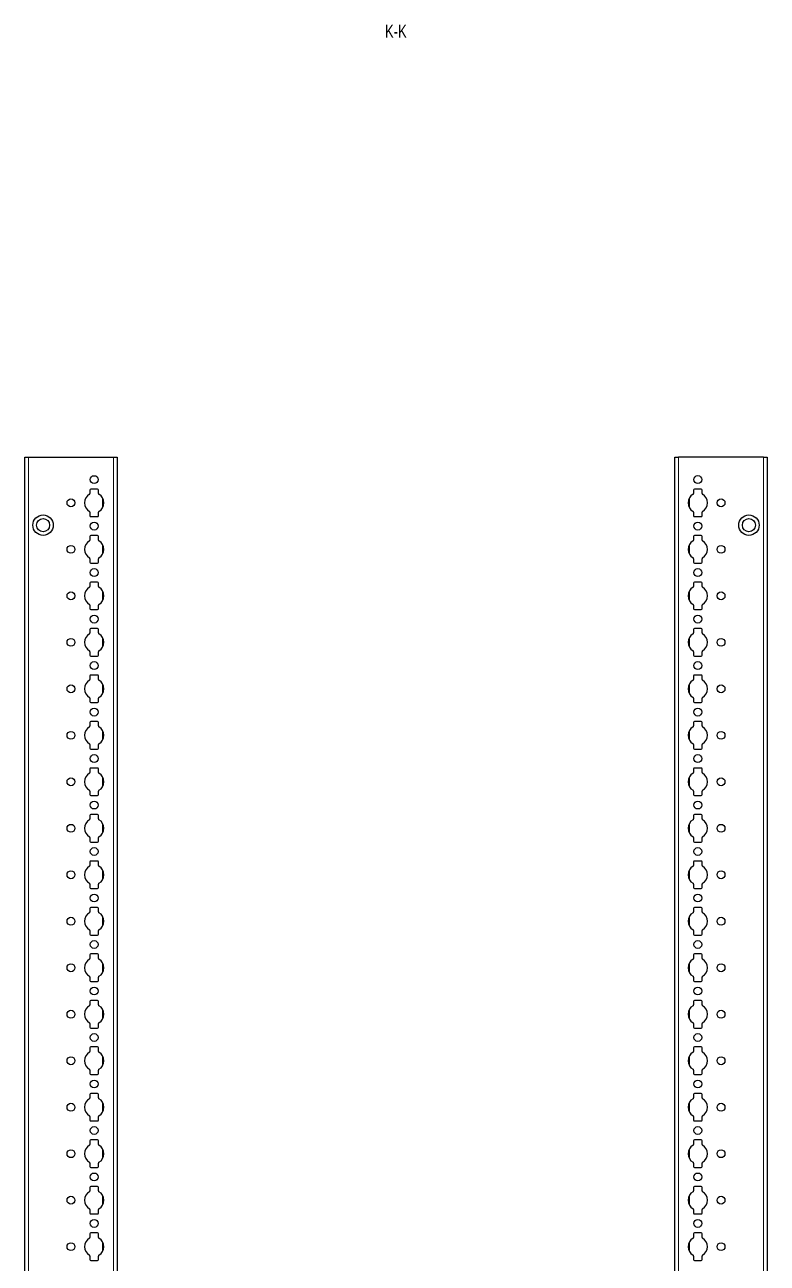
# Model space of a CAD drawing. Header units: millimetres. Extents: x -199 to 3161, y -2447 to 1507.
# Drawn here: x 2762 to 3161, y -186 to 480 of the extents above; entities that cross this region are included whole.
import ezdxf

# ---------------------------------------------------------------- set-up
doc = ezdxf.new("R2010")
doc.units = ezdxf.units.MM
doc.layers.add('FORMAT', color=7, linetype='Continuous')
doc.styles.add('SLDTEXTSTYLE0', font='TXT', dxfattribs={"width": 0.75})

msp = doc.modelspace()

# ---------------------------------------------------------------- linework, layer by layer
at = {"color": 7, "linetype": 'Continuous', "lineweight": 25}
for p, q in [((2761.56, -851.79), (2761.56, 247.21)), ((2761.56, 247.21), (2763.56, 247.21)), ((2763.56, 247.21), (2809.26, 247.21)), ((2809.26, 247.21), (2811.26, 247.21)), ((2811.26, 247.21), (2811.26, -851.79)), ((3111.26, -851.79), (3111.26, 247.21)), ((3111.26, 247.21), (3113.26, 247.21)), ((3158.96, 247.21), (3113.26, 247.21)), ((3158.96, 247.21), (3160.96, 247.21)), ((3160.96, 247.21), (3160.96, -851.79)), ((2796.61, 229.61), (2796.61, 227.73)), ((2800.71, 230.11), (2797.11, 230.11)), ((2801.21, 227.73), (2801.21, 229.61)), ((3121.31, 229.61), (3121.31, 227.73)), ((3125.41, 230.11), (3121.81, 230.11)), ((3125.91, 227.73), (3125.91, 229.61)), ((2796.61, 217.68), (2796.61, 215.81)), ((2797.11, 215.31), (2800.71, 215.31)), ((2801.21, 215.81), (2801.21, 217.68)), ((3121.31, 217.68), (3121.31, 215.81)), ((3121.81, 215.31), (3125.41, 215.31)), ((3125.91, 215.81), (3125.91, 217.68)), ((2796.61, 204.61), (2796.61, 202.73)), ((2800.71, 205.11), (2797.11, 205.11)), ((2801.21, 202.73), (2801.21, 204.61)), ((3121.31, 204.61), (3121.31, 202.73)), ((3125.41, 205.11), (3121.81, 205.11)), ((3125.91, 202.73), (3125.91, 204.61)), ((2796.61, 192.68), (2796.61, 190.81)), ((2797.11, 190.31), (2800.71, 190.31)), ((2801.21, 190.81), (2801.21, 192.68)), ((3121.31, 192.68), (3121.31, 190.81)), ((3121.81, 190.31), (3125.41, 190.31)), ((3125.91, 190.81), (3125.91, 192.68)), ((2800.71, 180.11), (2797.11, 180.11)), ((3125.41, 180.11), (3121.81, 180.11)), ((2796.61, 179.61), (2796.61, 177.73)), ((2801.21, 177.73), (2801.21, 179.61)), ((3121.31, 179.61), (3121.31, 177.73)), ((3125.91, 177.73), (3125.91, 179.61)), ((2796.61, 167.68), (2796.61, 165.81)), ((2801.21, 165.81), (2801.21, 167.68)), ((3121.31, 167.68), (3121.31, 165.81)), ((3125.91, 165.81), (3125.91, 167.68)), ((2797.11, 165.31), (2800.71, 165.31)), ((3121.81, 165.31), (3125.41, 165.31)), ((2796.61, 154.61), (2796.61, 152.73)), ((2800.71, 155.11), (2797.11, 155.11)), ((2801.21, 152.73), (2801.21, 154.61)), ((3121.31, 154.61), (3121.31, 152.73)), ((3125.41, 155.11), (3121.81, 155.11)), ((3125.91, 152.73), (3125.91, 154.61)), ((2796.61, 142.68), (2796.61, 140.81)), ((2797.11, 140.31), (2800.71, 140.31)), ((2801.21, 140.81), (2801.21, 142.68)), ((3121.31, 142.68), (3121.31, 140.81)), ((3121.81, 140.31), (3125.41, 140.31)), ((3125.91, 140.81), (3125.91, 142.68)), ((2796.61, 129.61), (2796.61, 127.73)), ((2800.71, 130.11), (2797.11, 130.11)), ((2801.21, 127.73), (2801.21, 129.61)), ((3121.31, 129.61), (3121.31, 127.73)), ((3125.41, 130.11), (3121.81, 130.11)), ((3125.91, 127.73), (3125.91, 129.61)), ((2796.61, 117.68), (2796.61, 115.81)), ((2797.11, 115.31), (2800.71, 115.31)), ((2801.21, 115.81), (2801.21, 117.68)), ((3121.31, 117.68), (3121.31, 115.81)), ((3121.81, 115.31), (3125.41, 115.31)), ((3125.91, 115.81), (3125.91, 117.68)), ((2796.61, 104.61), (2796.61, 102.73)), ((2800.71, 105.11), (2797.11, 105.11)), ((2801.21, 102.73), (2801.21, 104.61)), ((3121.31, 104.61), (3121.31, 102.73)), ((3125.41, 105.11), (3121.81, 105.11)), ((3125.91, 102.73), (3125.91, 104.61)), ((2796.61, 92.68), (2796.61, 90.81)), ((2797.11, 90.31), (2800.71, 90.31)), ((2801.21, 90.81), (2801.21, 92.68)), ((3121.31, 92.68), (3121.31, 90.81)), ((3121.81, 90.31), (3125.41, 90.31)), ((3125.91, 90.81), (3125.91, 92.68)), ((2800.71, 80.11), (2797.11, 80.11)), ((3125.41, 80.11), (3121.81, 80.11)), ((2796.61, 79.61), (2796.61, 77.73)), ((2801.21, 77.73), (2801.21, 79.61)), ((3121.31, 79.61), (3121.31, 77.73)), ((3125.91, 77.73), (3125.91, 79.61)), ((2796.61, 67.68), (2796.61, 65.81)), ((2801.21, 65.81), (2801.21, 67.68)), ((3121.31, 67.68), (3121.31, 65.81)), ((3125.91, 65.81), (3125.91, 67.68)), ((2797.11, 65.31), (2800.71, 65.31)), ((3121.81, 65.31), (3125.41, 65.31)), ((2796.61, 54.61), (2796.61, 52.73)), ((2800.71, 55.11), (2797.11, 55.11)), ((2801.21, 52.73), (2801.21, 54.61)), ((3121.31, 54.61), (3121.31, 52.73)), ((3125.41, 55.11), (3121.81, 55.11)), ((3125.91, 52.73), (3125.91, 54.61)), ((2796.61, 42.68), (2796.61, 40.81)), ((2797.11, 40.31), (2800.71, 40.31)), ((2801.21, 40.81), (2801.21, 42.68)), ((3121.31, 42.68), (3121.31, 40.81)), ((3121.81, 40.31), (3125.41, 40.31)), ((3125.91, 40.81), (3125.91, 42.68)), ((2796.61, 29.61), (2796.61, 27.73)), ((2800.71, 30.11), (2797.11, 30.11)), ((2801.21, 27.73), (2801.21, 29.61)), ((3121.31, 29.61), (3121.31, 27.73)), ((3125.41, 30.11), (3121.81, 30.11)), ((3125.91, 27.73), (3125.91, 29.61)), ((2796.61, 17.68), (2796.61, 15.81)), ((2797.11, 15.31), (2800.71, 15.31)), ((2801.21, 15.81), (2801.21, 17.68)), ((3121.31, 17.68), (3121.31, 15.81)), ((3121.81, 15.31), (3125.41, 15.31)), ((3125.91, 15.81), (3125.91, 17.68)), ((2796.61, 4.61), (2796.61, 2.73)), ((2800.71, 5.11), (2797.11, 5.11)), ((2801.21, 2.73), (2801.21, 4.61)), ((3121.31, 4.61), (3121.31, 2.73)), ((3125.41, 5.11), (3121.81, 5.11)), ((3125.91, 2.73), (3125.91, 4.61)), ((2796.61, -7.32), (2796.61, -9.19)), ((2797.11, -9.69), (2800.71, -9.69)), ((2801.21, -9.19), (2801.21, -7.32)), ((3121.31, -7.32), (3121.31, -9.19)), ((3121.81, -9.69), (3125.41, -9.69)), ((3125.91, -9.19), (3125.91, -7.32)), ((2800.71, -19.89), (2797.11, -19.89)), ((3125.41, -19.89), (3121.81, -19.89)), ((2796.61, -20.39), (2796.61, -22.27)), ((2801.21, -22.27), (2801.21, -20.39)), ((3121.31, -20.39), (3121.31, -22.27)), ((3125.91, -22.27), (3125.91, -20.39)), ((2796.61, -32.32), (2796.61, -34.19)), ((2801.21, -34.19), (2801.21, -32.32)), ((3121.31, -32.32), (3121.31, -34.19)), ((3125.91, -34.19), (3125.91, -32.32)), ((2797.11, -34.69), (2800.71, -34.69)), ((3121.81, -34.69), (3125.41, -34.69)), ((2796.61, -45.39), (2796.61, -47.27)), ((2800.71, -44.89), (2797.11, -44.89)), ((2801.21, -47.27), (2801.21, -45.39)), ((3121.31, -45.39), (3121.31, -47.27)), ((3125.41, -44.89), (3121.81, -44.89)), ((3125.91, -47.27), (3125.91, -45.39)), ((2796.61, -57.32), (2796.61, -59.19)), ((2797.11, -59.69), (2800.71, -59.69)), ((2801.21, -59.19), (2801.21, -57.32)), ((3121.31, -57.32), (3121.31, -59.19)), ((3121.81, -59.69), (3125.41, -59.69)), ((3125.91, -59.19), (3125.91, -57.32)), ((2796.61, -70.39), (2796.61, -72.27)), ((2800.71, -69.89), (2797.11, -69.89)), ((2801.21, -72.27), (2801.21, -70.39)), ((3121.31, -70.39), (3121.31, -72.27)), ((3125.41, -69.89), (3121.81, -69.89)), ((3125.91, -72.27), (3125.91, -70.39)), ((2796.61, -82.32), (2796.61, -84.19)), ((2797.11, -84.69), (2800.71, -84.69)), ((2801.21, -84.19), (2801.21, -82.32)), ((3121.31, -82.32), (3121.31, -84.19)), ((3121.81, -84.69), (3125.41, -84.69)), ((3125.91, -84.19), (3125.91, -82.32)), ((2796.61, -95.39), (2796.61, -97.27)), ((2800.71, -94.89), (2797.11, -94.89)), ((2801.21, -97.27), (2801.21, -95.39)), ((3121.31, -95.39), (3121.31, -97.27)), ((3125.41, -94.89), (3121.81, -94.89)), ((3125.91, -97.27), (3125.91, -95.39)), ((2796.61, -107.32), (2796.61, -109.19)), ((2797.11, -109.69), (2800.71, -109.69)), ((2801.21, -109.19), (2801.21, -107.32)), ((3121.31, -107.32), (3121.31, -109.19)), ((3121.81, -109.69), (3125.41, -109.69)), ((3125.91, -109.19), (3125.91, -107.32)), ((2796.61, -120.39), (2796.61, -122.27)), ((2800.71, -119.89), (2797.11, -119.89)), ((2801.21, -122.27), (2801.21, -120.39)), ((3121.31, -120.39), (3121.31, -122.27)), ((3125.41, -119.89), (3121.81, -119.89)), ((3125.91, -122.27), (3125.91, -120.39)), ((2796.61, -132.32), (2796.61, -134.19)), ((2801.21, -134.19), (2801.21, -132.32)), ((3121.31, -132.32), (3121.31, -134.19)), ((3125.91, -134.19), (3125.91, -132.32)), ((2797.11, -134.69), (2800.71, -134.69)), ((3121.81, -134.69), (3125.41, -134.69)), ((2796.61, -145.39), (2796.61, -147.27)), ((2800.71, -144.89), (2797.11, -144.89)), ((2801.21, -147.27), (2801.21, -145.39)), ((3121.31, -145.39), (3121.31, -147.27)), ((3125.41, -144.89), (3121.81, -144.89)), ((3125.91, -147.27), (3125.91, -145.39)), ((2796.61, -157.32), (2796.61, -159.19)), ((2797.11, -159.69), (2800.71, -159.69)), ((2801.21, -159.19), (2801.21, -157.32)), ((3121.31, -157.32), (3121.31, -159.19)), ((3121.81, -159.69), (3125.41, -159.69)), ((3125.91, -159.19), (3125.91, -157.32)), ((2796.61, -170.39), (2796.61, -172.27)), ((2800.71, -169.89), (2797.11, -169.89)), ((2801.21, -172.27), (2801.21, -170.39)), ((3121.31, -170.39), (3121.31, -172.27)), ((3125.41, -169.89), (3121.81, -169.89)), ((3125.91, -172.27), (3125.91, -170.39)), ((2796.61, -182.32), (2796.61, -184.19)), ((2797.11, -184.69), (2800.71, -184.69)), ((2801.21, -184.19), (2801.21, -182.32)), ((3121.31, -182.32), (3121.31, -184.19)), ((3121.81, -184.69), (3125.41, -184.69)), ((3125.91, -184.19), (3125.91, -182.32))]:
    msp.add_line(p, q, dxfattribs=at)
at = {"color": 8, "linetype": 'Continuous', "lineweight": 18}
for p, q in [((2763.56, 247.21), (2763.56, -851.79)), ((2809.26, -851.79), (2809.26, 247.21)), ((3113.26, 247.21), (3113.26, -851.79)), ((3158.96, -851.79), (3158.96, 247.21)), ((2803.41, 220), (2803.41, 225.41)), ((3119.11, 225.41), (3119.11, 220)), ((2803.41, 195), (2803.41, 200.41)), ((3119.11, 200.41), (3119.11, 195)), ((2803.41, 170), (2803.41, 175.41)), ((3119.11, 175.41), (3119.11, 170)), ((2803.41, 145), (2803.41, 150.41)), ((3119.11, 150.41), (3119.11, 145)), ((2803.41, 120), (2803.41, 125.41)), ((3119.11, 125.41), (3119.11, 120)), ((2803.41, 95), (2803.41, 100.41)), ((3119.11, 100.41), (3119.11, 95)), ((2803.41, 70), (2803.41, 75.41)), ((3119.11, 75.41), (3119.11, 70)), ((2803.41, 45), (2803.41, 50.41)), ((3119.11, 50.41), (3119.11, 45)), ((2803.41, 20), (2803.41, 25.41)), ((3119.11, 25.41), (3119.11, 20)), ((2803.41, -5), (2803.41, 0.41)), ((3119.11, 0.41), (3119.11, -5)), ((2803.41, -30), (2803.41, -24.59)), ((3119.11, -24.59), (3119.11, -30)), ((2803.41, -55), (2803.41, -49.59)), ((3119.11, -49.59), (3119.11, -55)), ((2803.41, -80), (2803.41, -74.59)), ((3119.11, -74.59), (3119.11, -80)), ((2803.41, -105), (2803.41, -99.59)), ((3119.11, -99.59), (3119.11, -105)), ((2803.41, -130), (2803.41, -124.59)), ((3119.11, -124.59), (3119.11, -130)), ((2803.41, -155), (2803.41, -149.59)), ((3119.11, -149.59), (3119.11, -155)), ((2803.41, -180), (2803.41, -174.59)), ((3119.11, -174.59), (3119.11, -180))]:
    msp.add_line(p, q, dxfattribs=at)
at = {"color": 7, "linetype": 'Continuous', "lineweight": 25}
for centre, radius in [((2798.91, 235.21), 2.12), ((3123.61, 235.21), 2.13), ((2786.41, 222.71), 2.12), ((3136.11, 222.71), 2.12), ((2771.41, 210.71), 5.5), ((2771.41, 210.71), 3.5), ((3151.11, 210.71), 5.5), ((3151.11, 210.71), 3.5), ((2798.91, 210.21), 2.12), ((3123.61, 210.21), 2.13), ((2786.41, 197.71), 2.12), ((3136.11, 197.71), 2.12), ((2798.91, 185.21), 2.12), ((3123.61, 185.21), 2.12), ((2786.41, 172.71), 2.12), ((3136.11, 172.71), 2.12), ((2798.91, 160.21), 2.12), ((3123.61, 160.21), 2.12), ((2786.41, 147.71), 2.12), ((3136.11, 147.71), 2.12), ((2798.91, 135.21), 2.12), ((3123.61, 135.21), 2.12), ((2786.41, 122.71), 2.12), ((3136.11, 122.71), 2.12), ((2798.91, 110.21), 2.12), ((3123.61, 110.21), 2.12), ((2786.41, 97.71), 2.12), ((3136.11, 97.71), 2.12), ((2798.91, 85.21), 2.12), ((3123.61, 85.21), 2.12), ((2786.41, 72.71), 2.12), ((3136.11, 72.71), 2.12), ((2798.91, 60.21), 2.12), ((3123.61, 60.21), 2.12), ((2786.41, 47.71), 2.12), ((3136.11, 47.71), 2.12), ((2798.91, 35.21), 2.12), ((3123.61, 35.21), 2.12), ((2786.41, 22.71), 2.12), ((3136.11, 22.71), 2.12), ((2798.91, 10.21), 2.12), ((3123.61, 10.21), 2.12), ((2786.41, -2.29), 2.12), ((3136.11, -2.29), 2.12), ((2798.91, -14.79), 2.12), ((3123.61, -14.79), 2.12), ((2786.41, -27.29), 2.12), ((3136.11, -27.29), 2.12), ((2798.91, -39.79), 2.12), ((3123.61, -39.79), 2.12), ((2786.41, -52.29), 2.12), ((3136.11, -52.29), 2.12), ((2798.91, -64.79), 2.12), ((3123.61, -64.79), 2.12), ((2786.41, -77.29), 2.12), ((3136.11, -77.29), 2.12), ((2798.91, -89.79), 2.12), ((3123.61, -89.79), 2.12), ((2786.41, -102.29), 2.12), ((3136.11, -102.29), 2.12), ((2798.91, -114.79), 2.12), ((3123.61, -114.79), 2.12), ((2786.41, -127.29), 2.12), ((3136.11, -127.29), 2.12), ((2798.91, -139.79), 2.12), ((3123.61, -139.79), 2.12), ((2786.41, -152.29), 2.12), ((3136.11, -152.29), 2.12), ((2798.91, -164.79), 2.12), ((3123.61, -164.79), 2.12), ((2786.41, -177.29), 2.12), ((3136.11, -177.29), 2.12)]:
    msp.add_circle(centre, radius, dxfattribs=at)
for centre, radius, start, end in [((2798.91, 222.71), 5.25, 119.14074, 240.85926), ((2796.11, 227.73), 0.5, 299.14074, 0), ((2797.11, 229.61), 0.5, 90, 180), ((2800.71, 229.61), 0.5, 0, 90), ((2801.71, 227.73), 0.5, 180, 240.85926), ((2798.91, 222.71), 5.25, 299.14074, 60.85926), ((3123.61, 222.71), 5.25, 119.14074, 240.85926), ((3120.81, 227.73), 0.5, 299.14074, 0), ((3121.81, 229.61), 0.5, 90, 180), ((3125.41, 229.61), 0.5, 360, 90), ((3126.41, 227.73), 0.5, 180, 240.85926), ((3123.61, 222.71), 5.25, 299.14074, 60.85926), ((2796.11, 217.68), 0.5, 0, 60.85926), ((2797.11, 215.81), 0.5, 180, 270), ((2800.71, 215.81), 0.5, 270, 0), ((2801.71, 217.68), 0.5, 119.14074, 180), ((3120.81, 217.68), 0.5, 0, 60.85926), ((3121.81, 215.81), 0.5, 180, 270), ((3125.41, 215.81), 0.5, 270, 0), ((3126.41, 217.68), 0.5, 119.14074, 180), ((2798.91, 197.71), 5.25, 119.14074, 240.85926), ((2796.11, 202.73), 0.5, 299.14074, 0), ((2797.11, 204.61), 0.5, 90, 180), ((2800.71, 204.61), 0.5, 0, 90), ((2801.71, 202.73), 0.5, 180, 240.85926), ((2798.91, 197.71), 5.25, 299.14074, 60.85926), ((3123.61, 197.71), 5.25, 119.14074, 240.85926), ((3120.81, 202.73), 0.5, 299.14074, 0), ((3121.81, 204.61), 0.5, 90, 180), ((3125.41, 204.61), 0.5, 0, 90), ((3126.41, 202.73), 0.5, 180, 240.85926), ((3123.61, 197.71), 5.25, 299.14074, 60.85926), ((2796.11, 192.68), 0.5, 0, 60.85926), ((2797.11, 190.81), 0.5, 180, 270), ((2800.71, 190.81), 0.5, 270, 0), ((2801.71, 192.68), 0.5, 119.14074, 180), ((3120.81, 192.68), 0.5, 0, 60.85926), ((3121.81, 190.81), 0.5, 180, 270), ((3125.41, 190.81), 0.5, 270, 0), ((3126.41, 192.68), 0.5, 119.14074, 180), ((2797.11, 179.61), 0.5, 90, 180), ((2800.71, 179.61), 0.5, 360, 90), ((3121.81, 179.61), 0.5, 90, 180), ((3125.41, 179.61), 0.5, 0, 90), ((2798.91, 172.71), 5.25, 119.14074, 240.85926), ((2796.11, 177.73), 0.5, 299.14074, 0), ((2801.71, 177.73), 0.5, 180, 240.85926), ((2798.91, 172.71), 5.25, 299.14074, 60.85926), ((3123.61, 172.71), 5.25, 119.14074, 240.85926), ((3120.81, 177.73), 0.5, 299.14074, 0), ((3126.41, 177.73), 0.5, 180, 240.85926), ((3123.61, 172.71), 5.25, 299.14074, 60.85926), ((2796.11, 167.68), 0.5, 0, 60.85926), ((2801.71, 167.68), 0.5, 119.14074, 180), ((3120.81, 167.68), 0.5, 0, 60.85926), ((3126.41, 167.68), 0.5, 119.14074, 180), ((2797.11, 165.81), 0.5, 180, 270), ((2800.71, 165.81), 0.5, 270, 0), ((3121.81, 165.81), 0.5, 180, 270), ((3125.41, 165.81), 0.5, 270, 0), ((2797.11, 154.61), 0.5, 90, 180), ((2800.71, 154.61), 0.5, 360, 90), ((3121.81, 154.61), 0.5, 90, 180), ((3125.41, 154.61), 0.5, 0, 90), ((2798.91, 147.71), 5.25, 119.14074, 240.85926), ((2796.11, 152.73), 0.5, 299.14074, 0), ((2801.71, 152.73), 0.5, 180, 240.85926), ((2798.91, 147.71), 5.25, 299.14074, 60.85926), ((3123.61, 147.71), 5.25, 119.14074, 240.85926), ((3120.81, 152.73), 0.5, 299.14074, 0), ((3126.41, 152.73), 0.5, 180, 240.85926), ((3123.61, 147.71), 5.25, 299.14074, 60.85926), ((2796.11, 142.68), 0.5, 0, 60.85926), ((2797.11, 140.81), 0.5, 180, 270), ((2800.71, 140.81), 0.5, 270, 0), ((2801.71, 142.68), 0.5, 119.14074, 180), ((3120.81, 142.68), 0.5, 0, 60.85926), ((3121.81, 140.81), 0.5, 180, 270), ((3125.41, 140.81), 0.5, 270, 0), ((3126.41, 142.68), 0.5, 119.14074, 180), ((2798.91, 122.71), 5.25, 119.14074, 240.85926), ((2796.11, 127.73), 0.5, 299.14074, 0), ((2797.11, 129.61), 0.5, 90, 180), ((2800.71, 129.61), 0.5, 0, 90), ((2801.71, 127.73), 0.5, 180, 240.85926), ((2798.91, 122.71), 5.25, 299.14074, 60.85926), ((3123.61, 122.71), 5.25, 119.14074, 240.85926), ((3120.81, 127.73), 0.5, 299.14074, 0), ((3121.81, 129.61), 0.5, 90, 180), ((3125.41, 129.61), 0.5, 0, 90), ((3126.41, 127.73), 0.5, 180, 240.85926), ((3123.61, 122.71), 5.25, 299.14074, 60.85926), ((2796.11, 117.68), 0.5, 0, 60.85926), ((2797.11, 115.81), 0.5, 180, 270), ((2800.71, 115.81), 0.5, 270, 0), ((2801.71, 117.68), 0.5, 119.14074, 180), ((3120.81, 117.68), 0.5, 0, 60.85926), ((3121.81, 115.81), 0.5, 180, 270), ((3125.41, 115.81), 0.5, 270, 0), ((3126.41, 117.68), 0.5, 119.14074, 180), ((2798.91, 97.71), 5.25, 119.14074, 240.85926), ((2796.11, 102.73), 0.5, 299.14074, 0), ((2797.11, 104.61), 0.5, 90, 180), ((2800.71, 104.61), 0.5, 0, 90), ((2801.71, 102.73), 0.5, 180, 240.85926), ((2798.91, 97.71), 5.25, 299.14074, 60.85926), ((3123.61, 97.71), 5.25, 119.14074, 240.85926), ((3120.81, 102.73), 0.5, 299.14074, 0), ((3121.81, 104.61), 0.5, 90, 180), ((3125.41, 104.61), 0.5, 0, 90), ((3126.41, 102.73), 0.5, 180, 240.85926), ((3123.61, 97.71), 5.25, 299.14074, 60.85926), ((2796.11, 92.68), 0.5, 0, 60.85926), ((2797.11, 90.81), 0.5, 180, 270), ((2800.71, 90.81), 0.5, 270, 0), ((2801.71, 92.68), 0.5, 119.14074, 180), ((3120.81, 92.68), 0.5, 0, 60.85926), ((3121.81, 90.81), 0.5, 180, 270), ((3125.41, 90.81), 0.5, 270, 0), ((3126.41, 92.68), 0.5, 119.14074, 180), ((2797.11, 79.61), 0.5, 90, 180), ((2800.71, 79.61), 0.5, 0, 90), ((3121.81, 79.61), 0.5, 90, 180), ((3125.41, 79.61), 0.5, 0, 90), ((2798.91, 72.71), 5.25, 119.14074, 240.85926), ((2796.11, 77.73), 0.5, 299.14074, 0), ((2801.71, 77.73), 0.5, 180, 240.85926), ((2798.91, 72.71), 5.25, 299.14074, 60.85926), ((3123.61, 72.71), 5.25, 119.14074, 240.85926), ((3120.81, 77.73), 0.5, 299.14074, 0), ((3126.41, 77.73), 0.5, 180, 240.85926), ((3123.61, 72.71), 5.25, 299.14074, 60.85926), ((2796.11, 67.68), 0.5, 0, 60.85926), ((2801.71, 67.68), 0.5, 119.14074, 180), ((3120.81, 67.68), 0.5, 0, 60.85926), ((3126.41, 67.68), 0.5, 119.14074, 180), ((2797.11, 65.81), 0.5, 180, 270), ((2800.71, 65.81), 0.5, 270, 0), ((3121.81, 65.81), 0.5, 180, 270), ((3125.41, 65.81), 0.5, 270, 0), ((2797.11, 54.61), 0.5, 90, 180), ((2800.71, 54.61), 0.5, 0, 90), ((3121.81, 54.61), 0.5, 90, 180), ((3125.41, 54.61), 0.5, 360, 90), ((2798.91, 47.71), 5.25, 119.14074, 240.85926), ((2796.11, 52.73), 0.5, 299.14074, 0), ((2801.71, 52.73), 0.5, 180, 240.85926), ((2798.91, 47.71), 5.25, 299.14074, 60.85926), ((3123.61, 47.71), 5.25, 119.14074, 240.85926), ((3120.81, 52.73), 0.5, 299.14074, 0), ((3126.41, 52.73), 0.5, 180, 240.85926), ((3123.61, 47.71), 5.25, 299.14074, 60.85926), ((2796.11, 42.68), 0.5, 0, 60.85926), ((2797.11, 40.81), 0.5, 180, 270), ((2800.71, 40.81), 0.5, 270, 0), ((2801.71, 42.68), 0.5, 119.14074, 180), ((3120.81, 42.68), 0.5, 0, 60.85926), ((3121.81, 40.81), 0.5, 180, 270), ((3125.41, 40.81), 0.5, 270, 0), ((3126.41, 42.68), 0.5, 119.14074, 180), ((2798.91, 22.71), 5.25, 119.14074, 240.85926), ((2796.11, 27.73), 0.5, 299.14074, 0), ((2797.11, 29.61), 0.5, 90, 180), ((2800.71, 29.61), 0.5, 0, 90), ((2801.71, 27.73), 0.5, 180, 240.85926), ((2798.91, 22.71), 5.25, 299.14074, 60.85926), ((3123.61, 22.71), 5.25, 119.14074, 240.85926), ((3120.81, 27.73), 0.5, 299.14074, 0), ((3121.81, 29.61), 0.5, 90, 180), ((3125.41, 29.61), 0.5, 0, 90), ((3126.41, 27.73), 0.5, 180, 240.85926), ((3123.61, 22.71), 5.25, 299.14074, 60.85926), ((2796.11, 17.68), 0.5, 0, 60.85926), ((2797.11, 15.81), 0.5, 180, 270), ((2800.71, 15.81), 0.5, 270, 0), ((2801.71, 17.68), 0.5, 119.14074, 180), ((3120.81, 17.68), 0.5, 0, 60.85926), ((3121.81, 15.81), 0.5, 180, 270), ((3125.41, 15.81), 0.5, 270, 0), ((3126.41, 17.68), 0.5, 119.14074, 180), ((2798.91, -2.29), 5.25, 119.14074, 240.85926), ((2796.11, 2.73), 0.5, 299.14074, 0), ((2797.11, 4.61), 0.5, 90, 180), ((2800.71, 4.61), 0.5, 0, 90), ((2801.71, 2.73), 0.5, 180, 240.85926), ((2798.91, -2.29), 5.25, 299.14074, 60.85926), ((3123.61, -2.29), 5.25, 119.14074, 240.85926), ((3120.81, 2.73), 0.5, 299.14074, 0), ((3121.81, 4.61), 0.5, 90, 180), ((3125.41, 4.61), 0.5, 0, 90), ((3126.41, 2.73), 0.5, 180, 240.85926), ((3123.61, -2.29), 5.25, 299.14074, 60.85926), ((2796.11, -7.32), 0.5, 0, 60.85926), ((2797.11, -9.19), 0.5, 180, 270), ((2800.71, -9.19), 0.5, 270, 0), ((2801.71, -7.32), 0.5, 119.14074, 180), ((3120.81, -7.32), 0.5, 0, 60.85926), ((3121.81, -9.19), 0.5, 180, 270), ((3125.41, -9.19), 0.5, 270, 0), ((3126.41, -7.32), 0.5, 119.14074, 180), ((2797.11, -20.39), 0.5, 90, 180), ((2800.71, -20.39), 0.5, 0, 90), ((3121.81, -20.39), 0.5, 90, 180), ((3125.41, -20.39), 0.5, 0, 90), ((2798.91, -27.29), 5.25, 119.14074, 240.85926), ((2796.11, -22.27), 0.5, 299.14074, 0), ((2801.71, -22.27), 0.5, 180, 240.85926), ((2798.91, -27.29), 5.25, 299.14074, 60.85926), ((3123.61, -27.29), 5.25, 119.14074, 240.85926), ((3120.81, -22.27), 0.5, 299.14074, 0), ((3126.41, -22.27), 0.5, 180, 240.85926), ((3123.61, -27.29), 5.25, 299.14074, 60.85926), ((2796.11, -32.32), 0.5, 0, 60.85926), ((2801.71, -32.32), 0.5, 119.14074, 180), ((3120.81, -32.32), 0.5, 0, 60.85926), ((3126.41, -32.32), 0.5, 119.14074, 180), ((2797.11, -34.19), 0.5, 180, 270), ((2800.71, -34.19), 0.5, 270, 0), ((3121.81, -34.19), 0.5, 180, 270), ((3125.41, -34.19), 0.5, 270, 0), ((2797.11, -45.39), 0.5, 90, 180), ((2800.71, -45.39), 0.5, 0, 90), ((3121.81, -45.39), 0.5, 90, 180), ((3125.41, -45.39), 0.5, 0, 90), ((2798.91, -52.29), 5.25, 119.14074, 240.85926), ((2796.11, -47.27), 0.5, 299.14074, 0), ((2801.71, -47.27), 0.5, 180, 240.85926), ((2798.91, -52.29), 5.25, 299.14074, 60.85926), ((3123.61, -52.29), 5.25, 119.14074, 240.85926), ((3120.81, -47.27), 0.5, 299.14074, 0), ((3126.41, -47.27), 0.5, 180, 240.85926), ((3123.61, -52.29), 5.25, 299.14074, 60.85926), ((2796.11, -57.32), 0.5, 0, 60.85926), ((2797.11, -59.19), 0.5, 180, 270), ((2800.71, -59.19), 0.5, 270, 0), ((2801.71, -57.32), 0.5, 119.14074, 180), ((3120.81, -57.32), 0.5, 0, 60.85926), ((3121.81, -59.19), 0.5, 180, 270), ((3125.41, -59.19), 0.5, 270, 0), ((3126.41, -57.32), 0.5, 119.14074, 180), ((2798.91, -77.29), 5.25, 119.14074, 240.85926), ((2796.11, -72.27), 0.5, 299.14074, 0), ((2797.11, -70.39), 0.5, 90, 180), ((2800.71, -70.39), 0.5, 0, 90), ((2801.71, -72.27), 0.5, 180, 240.85926), ((2798.91, -77.29), 5.25, 299.14074, 60.85926), ((3123.61, -77.29), 5.25, 119.14074, 240.85926), ((3120.81, -72.27), 0.5, 299.14074, 0), ((3121.81, -70.39), 0.5, 90, 180), ((3125.41, -70.39), 0.5, 0, 90), ((3126.41, -72.27), 0.5, 180, 240.85926), ((3123.61, -77.29), 5.25, 299.14074, 60.85926), ((2796.11, -82.32), 0.5, 0, 60.85926), ((2797.11, -84.19), 0.5, 180, 270), ((2800.71, -84.19), 0.5, 270, 0), ((2801.71, -82.32), 0.5, 119.14074, 180), ((3120.81, -82.32), 0.5, 0, 60.85926), ((3121.81, -84.19), 0.5, 180, 270), ((3125.41, -84.19), 0.5, 270, 0), ((3126.41, -82.32), 0.5, 119.14074, 180), ((2798.91, -102.29), 5.25, 119.14074, 240.85926), ((2796.11, -97.27), 0.5, 299.14074, 0), ((2797.11, -95.39), 0.5, 90, 180), ((2800.71, -95.39), 0.5, 0, 90), ((2801.71, -97.27), 0.5, 180, 240.85926), ((2798.91, -102.29), 5.25, 299.14074, 60.85926), ((3123.61, -102.29), 5.25, 119.14074, 240.85926), ((3120.81, -97.27), 0.5, 299.14074, 0), ((3121.81, -95.39), 0.5, 90, 180), ((3125.41, -95.39), 0.5, 0, 90), ((3126.41, -97.27), 0.5, 180, 240.85926), ((3123.61, -102.29), 5.25, 299.14074, 60.85926), ((2796.11, -107.32), 0.5, 0, 60.85926), ((2797.11, -109.19), 0.5, 180, 270), ((2800.71, -109.19), 0.5, 270, 0), ((2801.71, -107.32), 0.5, 119.14074, 180), ((3120.81, -107.32), 0.5, 0, 60.85926), ((3121.81, -109.19), 0.5, 180, 270), ((3125.41, -109.19), 0.5, 270, 0), ((3126.41, -107.32), 0.5, 119.14074, 180), ((2798.91, -127.29), 5.25, 119.14074, 240.85926), ((2796.11, -122.27), 0.5, 299.14074, 0), ((2797.11, -120.39), 0.5, 90, 180), ((2800.71, -120.39), 0.5, 0, 90), ((2801.71, -122.27), 0.5, 180, 240.85926), ((2798.91, -127.29), 5.25, 299.14074, 60.85926), ((3123.61, -127.29), 5.25, 119.14074, 240.85926), ((3120.81, -122.27), 0.5, 299.14074, 0), ((3121.81, -120.39), 0.5, 90, 180), ((3125.41, -120.39), 0.5, 0, 90), ((3126.41, -122.27), 0.5, 180, 240.85926), ((3123.61, -127.29), 5.25, 299.14074, 60.85926), ((2796.11, -132.32), 0.5, 0, 60.85926), ((2801.71, -132.32), 0.5, 119.14074, 180), ((3120.81, -132.32), 0.5, 0, 60.85926), ((3126.41, -132.32), 0.5, 119.14074, 180), ((2797.11, -134.19), 0.5, 180, 270), ((2800.71, -134.19), 0.5, 270, 0), ((3121.81, -134.19), 0.5, 180, 270), ((3125.41, -134.19), 0.5, 270, 0), ((2797.11, -145.39), 0.5, 90, 180), ((2800.71, -145.39), 0.5, 0, 90), ((3121.81, -145.39), 0.5, 90, 180), ((3125.41, -145.39), 0.5, 0, 90), ((2798.91, -152.29), 5.25, 119.14074, 240.85926), ((2796.11, -147.27), 0.5, 299.14074, 0), ((2801.71, -147.27), 0.5, 180, 240.85926), ((2798.91, -152.29), 5.25, 299.14074, 60.85926), ((3123.61, -152.29), 5.25, 119.14074, 240.85926), ((3120.81, -147.27), 0.5, 299.14074, 0), ((3126.41, -147.27), 0.5, 180, 240.85926), ((3123.61, -152.29), 5.25, 299.14074, 60.85926), ((2796.11, -157.32), 0.5, 0, 60.85926), ((2797.11, -159.19), 0.5, 180, 270), ((2800.71, -159.19), 0.5, 270, 0), ((2801.71, -157.32), 0.5, 119.14074, 180), ((3120.81, -157.32), 0.5, 0, 60.85926), ((3121.81, -159.19), 0.5, 180, 270), ((3125.41, -159.19), 0.5, 270, 0), ((3126.41, -157.32), 0.5, 119.14074, 180), ((2798.91, -177.29), 5.25, 119.14074, 240.85926), ((2796.11, -172.27), 0.5, 299.14074, 0), ((2797.11, -170.39), 0.5, 90, 180), ((2800.71, -170.39), 0.5, 0, 90), ((2801.71, -172.27), 0.5, 180, 240.85926), ((2798.91, -177.29), 5.25, 299.14074, 60.85926), ((3123.61, -177.29), 5.25, 119.14074, 240.85926), ((3120.81, -172.27), 0.5, 299.14074, 0), ((3121.81, -170.39), 0.5, 90, 180), ((3125.41, -170.39), 0.5, 0, 90), ((3126.41, -172.27), 0.5, 180, 240.85926), ((3123.61, -177.29), 5.25, 299.14074, 60.85926), ((2796.11, -182.32), 0.5, 0, 60.85926), ((2797.11, -184.19), 0.5, 180, 270), ((2800.71, -184.19), 0.5, 270, 0), ((2801.71, -182.32), 0.5, 119.14074, 180), ((3120.81, -182.32), 0.5, 0, 60.85926), ((3121.81, -184.19), 0.5, 180, 270), ((3125.41, -184.19), 0.5, 270, 0), ((3126.41, -182.32), 0.5, 119.14074, 180)]:
    msp.add_arc(centre, radius, start, end, dxfattribs=at)

# ---------------------------------------------------------------- texts
at = {"layer": 'FORMAT', "insert": (2961.2, 479.8), "char_height": 7, "attachment_point": 2, "style": 'SLDTEXTSTYLE0'}
msp.add_mtext('K-K', dxfattribs=at)

doc.saveas('drawing.dxf')
